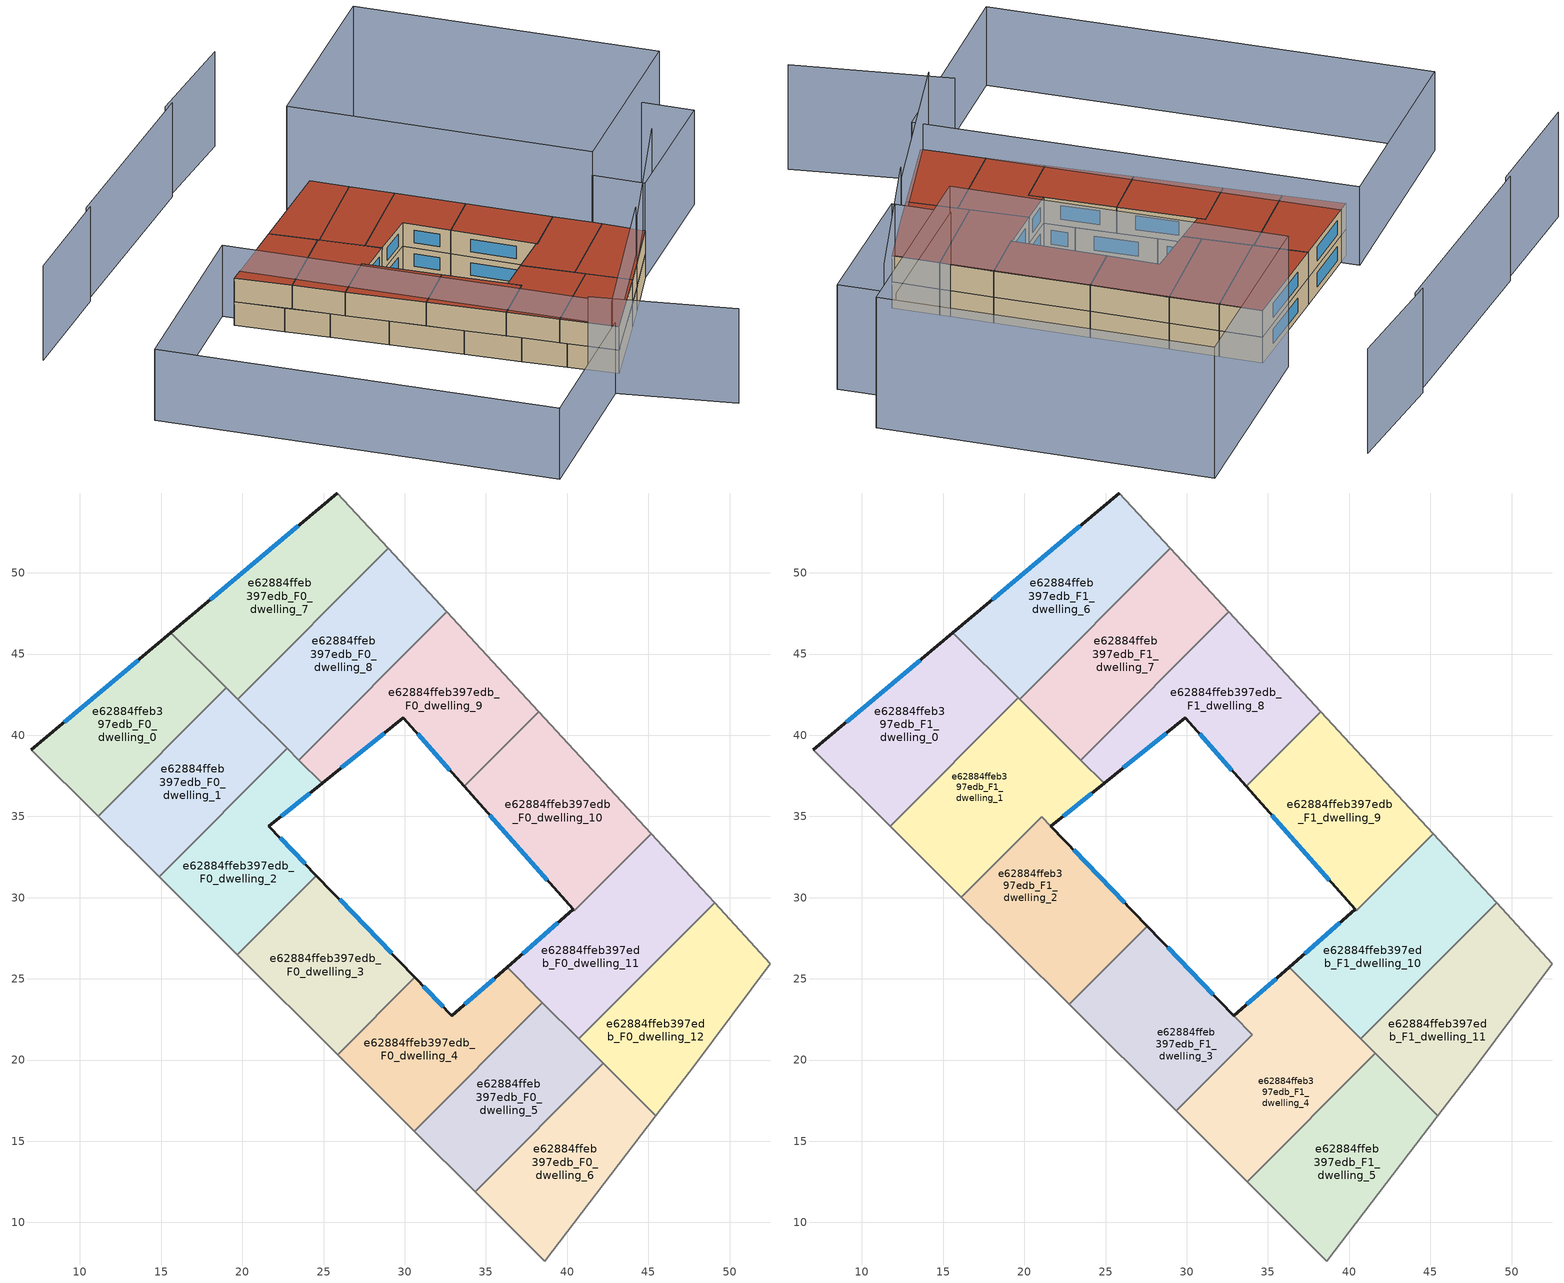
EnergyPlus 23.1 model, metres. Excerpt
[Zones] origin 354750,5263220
e62884ffeb397edb_F0_dwelling_0
 floor ground (EU_floor_Construction): 19,42.94 11.12,35.02 7.01,39.12 15.6,46.32 z0
 wall outside (EU_wall_Construction): 15.6,46.32 7.01,39.12 z0:3
 wall to e62884ffeb397edb_F0_dwelling_1 (EU_wall_Construction): 11.12,35.02 19,42.94 z0:3
 wall adiabatic (EU_wall_Construction): 7.01,39.12 11.12,35.02 z0:3
 wall to e62884ffeb397edb_F0_dwelling_7 (EU_wall_Construction): 19,42.94 15.6,46.32 z0:3
 window (EU_Window_Construction): 13.59,44.63 9.03,40.81 z0.7:2.3
e62884ffeb397edb_F0_dwelling_1
 floor ground (EU_floor_Construction): 22.76,39.2 14.88,31.28 11.12,35.02 19,42.94 z0
 wall to e62884ffeb397edb_F0_dwelling_2 (EU_wall_Construction): 14.88,31.28 22.76,39.2 z0:3
 wall adiabatic (EU_wall_Construction): 11.12,35.02 14.88,31.28 z0:3
 wall to e62884ffeb397edb_F0_dwelling_8 (EU_wall_Construction): 22.76,39.2 19.72,42.22 z0:3
 wall to e62884ffeb397edb_F0_dwelling_7 (EU_wall_Construction): 19.72,42.22 19,42.94 z0:3
e62884ffeb397edb_F0_dwelling_10
 floor ground (EU_floor_Construction): 38.25,41.46 45.17,33.95 40.45,29.2 40.36,29.29 33.65,36.85 z0
 wall outside (EU_wall_Construction): 33.65,36.85 40.36,29.29 z0:3
 wall to e62884ffeb397edb_F0_dwelling_9 (EU_wall_Construction): 38.25,41.46 33.65,36.85 z0:3
 wall adiabatic (EU_wall_Construction): 45.17,33.95 38.25,41.46 z0:3
 wall to e62884ffeb397edb_F0_dwelling_11 (EU_wall_Construction): 40.36,29.29 40.45,29.2 45.17,33.95 z0:3
 window (EU_Window_Construction): 35.23,35.07 38.79,31.07 z0.7:2.3
e62884ffeb397edb_F0_dwelling_11
 floor ground (EU_floor_Construction): 48.29,30.56 49.08,29.7 40.72,21.31 36.3,25.71 40.36,29.29 40.44,29.2 45.17,33.95 z0
 wall outside (EU_wall_Construction): 40.36,29.29 36.3,25.71 z0:3
 wall adiabatic (EU_wall_Construction): 49.08,29.7 48.29,30.56 45.17,33.95 z0:3
 wall to e62884ffeb397edb_F0_dwelling_12 (EU_wall_Construction): 40.72,21.31 49.08,29.7 z0:3
 wall to e62884ffeb397edb_F0_dwelling_5 (EU_wall_Construction): 38.48,23.54 40.72,21.31 z0:3
 wall to e62884ffeb397edb_F0_dwelling_4 (EU_wall_Construction): 36.3,25.71 38.48,23.54 z0:3
 window (EU_Window_Construction): 39.41,28.45 37.25,26.55 z0.7:2.3
e62884ffeb397edb_F0_dwelling_12
 floor ground (EU_floor_Construction): 49.08,29.7 52.49,25.94 47.83,19.67 45.47,16.58 40.72,21.31 z0
 wall adiabatic (EU_wall_Construction): 45.47,16.58 47.83,19.67 52.49,25.94 49.08,29.7 z0:3
 wall to e62884ffeb397edb_F0_dwelling_6 (EU_wall_Construction): 42.23,19.8 45.47,16.58 z0:3
 wall to e62884ffeb397edb_F0_dwelling_5 (EU_wall_Construction): 40.72,21.31 42.23,19.8 z0:3
e62884ffeb397edb_F0_dwelling_2
 floor ground (EU_floor_Construction): 24.92,37.04 21.64,34.39 24.57,31.36 19.7,26.48 14.88,31.28 22.76,39.2 z0
 wall outside (EU_wall_Construction): 24.57,31.36 21.64,34.39 24.92,37.04 z0:3
 wall to e62884ffeb397edb_F0_dwelling_3 (EU_wall_Construction): 19.7,26.48 24.57,31.36 z0:3
 wall adiabatic (EU_wall_Construction): 14.88,31.28 19.7,26.48 z0:3
 wall to e62884ffeb397edb_F0_dwelling_9 (EU_wall_Construction): 24.92,37.04 23.48,38.47 z0:3
 wall to e62884ffeb397edb_F0_dwelling_8 (EU_wall_Construction): 23.48,38.47 22.76,39.2 z0:3
 window (EU_Window_Construction): 22.41,35.02 24.15,36.42 / 23.88,32.07 22.33,33.68 z0.7:2.3
e62884ffeb397edb_F0_dwelling_3
 floor ground (EU_floor_Construction): 24.57,31.36 30.6,25.11 25.86,20.34 19.7,26.48 z0
 wall outside (EU_wall_Construction): 30.6,25.11 24.57,31.36 z0:3
 wall to e62884ffeb397edb_F0_dwelling_4 (EU_wall_Construction): 25.86,20.34 30.6,25.11 z0:3
 wall adiabatic (EU_wall_Construction): 19.7,26.48 25.86,20.34 z0:3
 window (EU_Window_Construction): 29.19,26.57 25.98,29.89 z0.7:2.3
e62884ffeb397edb_F0_dwelling_4
 floor ground (EU_floor_Construction): 38.48,23.54 30.6,15.62 25.86,20.34 30.6,25.11 32.9,22.73 36.3,25.71 z0
 wall outside (EU_wall_Construction): 36.3,25.71 32.9,22.73 30.6,25.11 z0:3
 wall to e62884ffeb397edb_F0_dwelling_5 (EU_wall_Construction): 30.6,15.62 38.48,23.54 z0:3
 wall adiabatic (EU_wall_Construction): 25.86,20.34 30.6,15.62 z0:3
 window (EU_Window_Construction): 35.5,25.01 33.7,23.43 / 32.36,23.28 31.14,24.55 z0.7:2.3
e62884ffeb397edb_F0_dwelling_5
 floor ground (EU_floor_Construction): 42.23,19.8 34.35,11.89 30.6,15.62 38.48,23.54 z0
 wall to e62884ffeb397edb_F0_dwelling_6 (EU_wall_Construction): 34.35,11.89 42.23,19.8 z0:3
 wall adiabatic (EU_wall_Construction): 30.6,15.62 34.35,11.89 z0:3
e62884ffeb397edb_F0_dwelling_6
 floor ground (EU_floor_Construction): 45.47,16.58 38.63,7.63 34.35,11.89 42.23,19.8 z0
 wall adiabatic (EU_wall_Construction): 34.35,11.89 38.63,7.63 45.47,16.58 z0:3
e62884ffeb397edb_F0_dwelling_7
 floor ground (EU_floor_Construction): 25.85,54.92 28.98,51.51 19.72,42.22 15.6,46.32 z0
 wall outside (EU_wall_Construction): 25.85,54.92 15.6,46.32 z0:3
 wall to e62884ffeb397edb_F0_dwelling_8 (EU_wall_Construction): 19.72,42.22 28.98,51.51 z0:3
 wall adiabatic (EU_wall_Construction): 28.98,51.51 25.85,54.92 z0:3
 window (EU_Window_Construction): 23.44,52.9 18.01,48.34 z0.7:2.3
e62884ffeb397edb_F0_dwelling_8
 floor ground (EU_floor_Construction): 28.98,51.51 32.58,47.61 23.48,38.47 19.72,42.22 z0
 wall to e62884ffeb397edb_F0_dwelling_9 (EU_wall_Construction): 23.48,38.47 32.58,47.61 z0:3
 wall adiabatic (EU_wall_Construction): 32.58,47.61 28.98,51.51 z0:3
e62884ffeb397edb_F0_dwelling_9
 floor ground (EU_floor_Construction): 32.58,47.61 38.25,41.46 33.65,36.85 29.9,41.07 24.92,37.04 23.48,38.47 z0
 wall outside (EU_wall_Construction): 24.92,37.04 29.9,41.07 33.65,36.85 z0:3
 wall adiabatic (EU_wall_Construction): 38.25,41.46 32.58,47.61 z0:3
 window (EU_Window_Construction): 30.78,40.08 32.77,37.84 / 26.09,37.99 28.73,40.13 z0.7:2.3
e62884ffeb397edb_F1_dwelling_0
 floor to e62884ffeb397edb_F0_dwelling_0 (EU_floor_Construction): 19,42.94 11.12,35.02 7.01,39.12 15.6,46.32 z3
 floor to e62884ffeb397edb_F0_dwelling_1 (EU_floor_Construction): 19.63,42.31 11.75,34.4 11.12,35.02 19,42.94 z3
 wall outside (EU_wall_Construction): 15.6,46.32 7.01,39.12 z3:6
 wall to e62884ffeb397edb_F1_dwelling_1 (EU_wall_Construction): 11.75,34.4 19.63,42.31 z3:6
 wall adiabatic (EU_wall_Construction): 7.01,39.12 11.75,34.4 z3:6
 wall to e62884ffeb397edb_F1_dwelling_6 (EU_wall_Construction): 19.63,42.31 15.6,46.32 z3:6
 window (EU_Window_Construction): 13.59,44.63 9.03,40.81 z3.7:5.3
 roof outside (EU_roof_Construction): 11.75,34.4 19.63,42.31 15.6,46.32 7.01,39.12 z6
e62884ffeb397edb_F1_dwelling_1
 floor to e62884ffeb397edb_F0_dwelling_1 (EU_floor_Construction): 22.76,39.2 14.88,31.28 11.75,34.4 19.63,42.31 z3
 floor to e62884ffeb397edb_F0_dwelling_2 (EU_floor_Construction): 24.92,37.04 21.64,34.39 21.06,34.99 16.13,30.04 14.88,31.28 22.76,39.2 z3
 wall outside (EU_wall_Construction): 21.64,34.39 24.92,37.04 z3:6
 wall adiabatic (EU_wall_Construction): 11.75,34.4 16.13,30.04 z3:6
 wall to e62884ffeb397edb_F1_dwelling_2 (EU_wall_Construction): 16.13,30.04 21.06,34.99 21.64,34.39 z3:6
 wall to e62884ffeb397edb_F1_dwelling_7 (EU_wall_Construction): 23.48,38.47 19.72,42.22 z3:6
 wall to e62884ffeb397edb_F1_dwelling_8 (EU_wall_Construction): 24.92,37.04 23.49,38.47 z3:6
 wall to e62884ffeb397edb_F1_dwelling_6 (EU_wall_Construction): 19.72,42.22 19.63,42.31 z3:6
 window (EU_Window_Construction): 22.41,35.02 24.15,36.42 z3.7:5.3
 roof outside (EU_roof_Construction): 21.64,34.39 24.92,37.04 19.63,42.31 11.75,34.4 16.13,30.04 21.06,34.99 z6
e62884ffeb397edb_F1_dwelling_10
 floor to e62884ffeb397edb_F0_dwelling_11 (EU_floor_Construction): 48.29,30.56 49.08,29.7 40.72,21.31 36.3,25.71 40.36,29.29 40.44,29.2 45.17,33.95 z3
 wall outside (EU_wall_Construction): 40.36,29.29 36.3,25.71 z3:6
 wall adiabatic (EU_wall_Construction): 49.08,29.7 48.29,30.56 45.17,33.95 z3:6
 wall to e62884ffeb397edb_F1_dwelling_11 (EU_wall_Construction): 40.72,21.31 49.08,29.7 z3:6
 wall to e62884ffeb397edb_F1_dwelling_9 (EU_wall_Construction): 45.17,33.95 40.45,29.2 / 40.44,29.2 40.36,29.29 z3:6
 wall to e62884ffeb397edb_F1_dwelling_4 (EU_wall_Construction): 36.3,25.71 40.72,21.31 z3:6
 window (EU_Window_Construction): 39.41,28.45 37.25,26.55 z3.7:5.3
 roof outside (EU_roof_Construction): 40.72,21.31 49.08,29.7 48.29,30.56 45.17,33.95 40.44,29.2 40.36,29.29 36.3,25.71 z6
e62884ffeb397edb_F1_dwelling_11
 floor to e62884ffeb397edb_F0_dwelling_12 (EU_floor_Construction): 49.08,29.7 52.49,25.94 47.83,19.67 45.47,16.58 40.72,21.31 z3
 wall adiabatic (EU_wall_Construction): 45.47,16.58 47.83,19.67 52.49,25.94 49.08,29.7 z3:6
 wall to e62884ffeb397edb_F1_dwelling_5 (EU_wall_Construction): 41.61,20.42 45.47,16.58 z3:6
 wall to e62884ffeb397edb_F1_dwelling_4 (EU_wall_Construction): 40.72,21.31 41.61,20.42 z3:6
 roof outside (EU_roof_Construction): 47.83,19.67 52.49,25.94 49.08,29.7 40.72,21.31 45.47,16.58 z6
e62884ffeb397edb_F1_dwelling_2
 floor to e62884ffeb397edb_F0_dwelling_2 (EU_floor_Construction): 21.06,34.99 24.56,31.36 19.7,26.48 16.13,30.04 z3
 floor to e62884ffeb397edb_F0_dwelling_3 (EU_floor_Construction): 24.56,31.36 27.57,28.25 22.76,23.43 19.7,26.48 z3
 wall outside (EU_wall_Construction): 27.57,28.25 21.64,34.39 z3:6
 wall to e62884ffeb397edb_F1_dwelling_3 (EU_wall_Construction): 22.76,23.43 27.57,28.25 z3:6
 wall adiabatic (EU_wall_Construction): 16.13,30.04 22.76,23.43 z3:6
 window (EU_Window_Construction): 26.17,29.69 23.03,32.95 z3.7:5.3
 roof outside (EU_roof_Construction): 22.76,23.43 27.57,28.25 21.06,34.99 16.13,30.04 z6
e62884ffeb397edb_F1_dwelling_3
 floor to e62884ffeb397edb_F0_dwelling_3 (EU_floor_Construction): 27.57,28.25 30.6,25.1 25.86,20.34 22.76,23.43 z3
 floor to e62884ffeb397edb_F0_dwelling_4 (EU_floor_Construction): 30.6,25.1 34.02,21.57 29.35,16.87 25.86,20.34 z3
 wall outside (EU_wall_Construction): 32.9,22.73 27.57,28.25 z3:6
 wall adiabatic (EU_wall_Construction): 22.76,23.43 29.35,16.87 z3:6
 wall to e62884ffeb397edb_F1_dwelling_4 (EU_wall_Construction): 34.02,21.57 32.9,22.73 / 29.35,16.87 34.02,21.56 z3:6
 window (EU_Window_Construction): 31.64,24.03 28.82,26.96 z3.7:5.3
 roof outside (EU_roof_Construction): 29.35,16.87 34.02,21.56 27.57,28.25 22.76,23.43 z6
e62884ffeb397edb_F1_dwelling_4
 floor to e62884ffeb397edb_F0_dwelling_4 (EU_floor_Construction): 38.48,23.54 30.6,15.63 29.35,16.87 34.02,21.57 32.9,22.73 36.3,25.71 z3
 floor to e62884ffeb397edb_F0_dwelling_5 (EU_floor_Construction): 41.61,20.42 33.73,12.51 30.6,15.63 38.48,23.54 z3
 wall outside (EU_wall_Construction): 36.3,25.71 32.9,22.73 z3:6
 wall adiabatic (EU_wall_Construction): 29.35,16.87 33.73,12.51 z3:6
 wall to e62884ffeb397edb_F1_dwelling_5 (EU_wall_Construction): 33.73,12.51 41.61,20.42 z3:6
 window (EU_Window_Construction): 35.5,25.01 33.7,23.43 z3.7:5.3
 roof outside (EU_roof_Construction): 33.73,12.51 41.61,20.42 36.3,25.71 32.9,22.73 34.02,21.57 29.35,16.87 z6
e62884ffeb397edb_F1_dwelling_5
 floor to e62884ffeb397edb_F0_dwelling_5 (EU_floor_Construction): 42.23,19.8 34.35,11.89 33.73,12.51 41.61,20.42 z3
 floor to e62884ffeb397edb_F0_dwelling_6 (EU_floor_Construction): 45.47,16.58 38.63,7.63 34.35,11.89 42.23,19.8 z3
 wall adiabatic (EU_wall_Construction): 33.73,12.51 38.63,7.63 45.47,16.58 z3:6
 roof outside (EU_roof_Construction): 38.63,7.63 45.47,16.58 41.61,20.42 33.73,12.51 z6
e62884ffeb397edb_F1_dwelling_6
 floor to e62884ffeb397edb_F0_dwelling_7 (EU_floor_Construction): 25.85,54.92 28.98,51.51 19.72,42.22 15.6,46.32 z3
 wall outside (EU_wall_Construction): 25.85,54.92 15.6,46.32 z3:6
 wall to e62884ffeb397edb_F1_dwelling_7 (EU_wall_Construction): 19.72,42.22 28.98,51.51 z3:6
 wall adiabatic (EU_wall_Construction): 28.98,51.51 25.85,54.92 z3:6
 window (EU_Window_Construction): 23.44,52.9 18.01,48.34 z3.7:5.3
 roof outside (EU_roof_Construction): 19.72,42.22 28.98,51.51 25.85,54.92 15.6,46.32 z6
e62884ffeb397edb_F1_dwelling_7
 floor to e62884ffeb397edb_F0_dwelling_8 (EU_floor_Construction): 28.98,51.51 32.58,47.61 23.48,38.47 19.72,42.22 z3
 wall to e62884ffeb397edb_F1_dwelling_8 (EU_wall_Construction): 23.48,38.47 32.58,47.61 z3:6
 wall adiabatic (EU_wall_Construction): 32.58,47.61 28.98,51.51 z3:6
 roof outside (EU_roof_Construction): 23.48,38.47 32.58,47.61 28.98,51.51 19.72,42.22 z6
e62884ffeb397edb_F1_dwelling_8
 floor to e62884ffeb397edb_F0_dwelling_9 (EU_floor_Construction): 32.58,47.61 38.25,41.46 33.65,36.85 29.9,41.07 24.92,37.04 23.48,38.47 z3
 wall outside (EU_wall_Construction): 24.92,37.04 29.9,41.07 33.65,36.85 z3:6
 wall adiabatic (EU_wall_Construction): 38.25,41.46 32.58,47.61 z3:6
 wall to e62884ffeb397edb_F1_dwelling_9 (EU_wall_Construction): 33.65,36.85 38.25,41.46 z3:6
 window (EU_Window_Construction): 30.78,40.08 32.77,37.84 / 26.09,37.99 28.73,40.13 z3.7:5.3
 roof outside (EU_roof_Construction): 33.65,36.85 38.25,41.46 32.58,47.61 23.48,38.47 24.92,37.04 29.9,41.07 z6
e62884ffeb397edb_F1_dwelling_9
 floor to e62884ffeb397edb_F0_dwelling_10 (EU_floor_Construction): 38.25,41.46 45.17,33.95 40.45,29.2 40.36,29.29 33.65,36.85 z3
 wall outside (EU_wall_Construction): 33.65,36.85 40.36,29.29 z3:6
 wall adiabatic (EU_wall_Construction): 45.17,33.95 38.25,41.46 z3:6
 window (EU_Window_Construction): 35.23,35.07 38.79,31.07 z3.7:5.3
 roof outside (EU_roof_Construction): 40.45,29.2 45.17,33.95 38.25,41.46 33.65,36.85 40.36,29.29 z6
shading: 47.82,19.65 59.58,36.76 / 33.56,5.84 46.77,-5.05 / 35.21,3.48 48.78,21.56 / -4.16,52.11 -15.71,42.62 / 16.15,68.98 -4.67,52.14 / 26.28,76.97 14.98,68.44 / 48.28,30.55 61.71,42.85 / 61.71,42.85 65.93,38.24 / 65.93,38.24 52.49,25.94 / 52.49,25.94 48.28,30.55 z0:12; 20.39,-10.63 -11.98,24.08 / -11.98,24.08 6.88,41.67 / 6.88,41.67 39.25,6.96 / 39.25,6.96 20.39,-10.63 z0:9; 42.35,73.82 66.7,47.41 / 66.7,47.41 48.35,30.5 / 48.35,30.5 24,56.92 / 24,56.92 42.35,73.82 z0:15
[Building]
EU S2 Campaign: North Axis=0; Terrain=City; Solar Distribution=FullExterior
[Site:Location]
Budapest.Ferenc.Liszt.Intl.AP: Latitude=47.437; Longitude=19.256; Time Zone=1; Elevation=185
[SizingPeriod:WeatherFileDays]
AnnualSizingPeriod: Begin Month=1; Begin Day of Month=1; End Month=12; End Day of Month=31; Day of Week for Start Day=Monday; Use Weather File Daylight Saving Period=No; Use Weather File Rain and Snow Indicators=No
[MATERIAL]
EU_InternalMass_Material: Roughness=MediumRough; Thickness=0.1; Conductivity=1; Density=1800; Specific Heat=900; Thermal Absorptance=0.9; Solar Absorptance=0.7; Visible Absorptance=0.7
[MATERIAL:NOMASS] Roughness=MediumRough; Thermal Absorptance=0.9; Solar Absorptance=0.7; Visible Absorptance=0.7
Name | Thermal Resistance
EU_wall_NoMass | 0.832559
EU_roof_NoMass | 1.39638
EU_floor_NoMass | 0.872794
[WINDOWMATERIAL:SIMPLEGLAZINGSYSTEM]
EU_Window_SimpleGlazing: UFactor=2.79869; Solar Heat Gain Coefficient=0.75; Visible Transmittance=0.75
[CONSTRUCTION]
EU_wall_Construction: EU_wall_NoMass
EU_roof_Construction: EU_roof_NoMass
EU_floor_Construction: EU_floor_NoMass
EU_Window_Construction: EU_Window_SimpleGlazing
EU_InternalMass_Construction: EU_InternalMass_Material
[ZONE] Type=1; Multiplier=1; Ceiling Height=autocalculate; Floor Area=autocalculate; Part of Total Floor Area=Yes
Name | Volume
e62884ffeb397edb_F0_dwelling_0 | 177.559
e62884ffeb397edb_F1_dwelling_0 | 207.147
e62884ffeb397edb_F0_dwelling_1 | 177.529
e62884ffeb397edb_F1_dwelling_1 | 220.425
e62884ffeb397edb_F0_dwelling_10; e62884ffeb397edb_F1_dwelling_9 | 202.261
e62884ffeb397edb_F1_dwelling_10; e62884ffeb397edb_F0_dwelling_11 | 212.018
e62884ffeb397edb_F1_dwelling_11; e62884ffeb397edb_F0_dwelling_12 | 207.127
e62884ffeb397edb_F0_dwelling_2 | 177.556
e62884ffeb397edb_F1_dwelling_2 | 193.852
e62884ffeb397edb_F0_dwelling_3 | 177.56
e62884ffeb397edb_F1_dwelling_3 | 187.259
e62884ffeb397edb_F0_dwelling_4 | 177.561
e62884ffeb397edb_F1_dwelling_4 | 227.027
e62884ffeb397edb_F0_dwelling_5 | 177.539
e62884ffeb397edb_F1_dwelling_5 | 207.141
e62884ffeb397edb_F0_dwelling_6 | 177.566
e62884ffeb397edb_F1_dwelling_6; e62884ffeb397edb_F0_dwelling_7 | 207.119
e62884ffeb397edb_F1_dwelling_7; e62884ffeb397edb_F0_dwelling_8 | 207.156
e62884ffeb397edb_F1_dwelling_8; e62884ffeb397edb_F0_dwelling_9 | 207.145
[INTERNALMASS] Construction=EU_InternalMass_Construction
Name | Zone or ZoneList | Surface Area
e62884ffeb397edb_F0_dwelling_0_EU_InternalMass | e62884ffeb397edb_F0_dwelling_0 | 59.1863
e62884ffeb397edb_F0_dwelling_1_EU_InternalMass | e62884ffeb397edb_F0_dwelling_1 | 59.1762
e62884ffeb397edb_F0_dwelling_2_EU_InternalMass | e62884ffeb397edb_F0_dwelling_2 | 59.1852
e62884ffeb397edb_F0_dwelling_3_EU_InternalMass | e62884ffeb397edb_F0_dwelling_3 | 59.1865
e62884ffeb397edb_F0_dwelling_4_EU_InternalMass | e62884ffeb397edb_F0_dwelling_4 | 59.187
e62884ffeb397edb_F0_dwelling_5_EU_InternalMass | e62884ffeb397edb_F0_dwelling_5 | 59.18
e62884ffeb397edb_F0_dwelling_6_EU_InternalMass | e62884ffeb397edb_F0_dwelling_6 | 59.1887
e62884ffeb397edb_F0_dwelling_7_EU_InternalMass | e62884ffeb397edb_F0_dwelling_7 | 69.0397
e62884ffeb397edb_F0_dwelling_8_EU_InternalMass | e62884ffeb397edb_F0_dwelling_8 | 69.0521
e62884ffeb397edb_F0_dwelling_9_EU_InternalMass | e62884ffeb397edb_F0_dwelling_9 | 69.0486
e62884ffeb397edb_F0_dwelling_10_EU_InternalMass | e62884ffeb397edb_F0_dwelling_10 | 67.4183
e62884ffeb397edb_F0_dwelling_11_EU_InternalMass | e62884ffeb397edb_F0_dwelling_11 | 70.6716
e62884ffeb397edb_F0_dwelling_12_EU_InternalMass | e62884ffeb397edb_F0_dwelling_12 | 69.0422
e62884ffeb397edb_F1_dwelling_0_EU_InternalMass | e62884ffeb397edb_F1_dwelling_0 | 69.0489
e62884ffeb397edb_F1_dwelling_1_EU_InternalMass | e62884ffeb397edb_F1_dwelling_1 | 73.4765
e62884ffeb397edb_F1_dwelling_2_EU_InternalMass | e62884ffeb397edb_F1_dwelling_2 | 64.6149
e62884ffeb397edb_F1_dwelling_3_EU_InternalMass | e62884ffeb397edb_F1_dwelling_3 | 62.4236
e62884ffeb397edb_F1_dwelling_4_EU_InternalMass | e62884ffeb397edb_F1_dwelling_4 | 75.6761
e62884ffeb397edb_F1_dwelling_5_EU_InternalMass | e62884ffeb397edb_F1_dwelling_5 | 69.0473
e62884ffeb397edb_F1_dwelling_6_EU_InternalMass | e62884ffeb397edb_F1_dwelling_6 | 69.0397
e62884ffeb397edb_F1_dwelling_7_EU_InternalMass | e62884ffeb397edb_F1_dwelling_7 | 69.0521
e62884ffeb397edb_F1_dwelling_8_EU_InternalMass | e62884ffeb397edb_F1_dwelling_8 | 69.0486
e62884ffeb397edb_F1_dwelling_9_EU_InternalMass | e62884ffeb397edb_F1_dwelling_9 | 67.4183
e62884ffeb397edb_F1_dwelling_10_EU_InternalMass | e62884ffeb397edb_F1_dwelling_10 | 70.6716
e62884ffeb397edb_F1_dwelling_11_EU_InternalMass | e62884ffeb397edb_F1_dwelling_11 | 69.0422
[OTHEREQUIPMENT] Fuel Type=Electricity; Design Level Calculation Method=Watts/Area; Power per Zone Floor Area=1; Fraction Latent=0; Fraction Radiant=0; Fraction Lost=0; Carbon Dioxide Generation Rate=0; EndUse Subcategory=EU_Step8_InternalGains
Name | Zone or ZoneList or Space or SpaceList | Schedule
EU_Step8_InternalGain_e62884ffeb397edb_F0_dwelling_0_f000 | e62884ffeb397edb_F0_dwelling_0 | EU_Step8_GainSchedule_e62884ffeb397edb_F0_dwelling_0_f000
EU_Step8_InternalGain_e62884ffeb397edb_F0_dwelling_1_f000 | e62884ffeb397edb_F0_dwelling_1 | EU_Step8_GainSchedule_e62884ffeb397edb_F0_dwelling_1_f000
EU_Step8_InternalGain_e62884ffeb397edb_F0_dwelling_2_f000 | e62884ffeb397edb_F0_dwelling_2 | EU_Step8_GainSchedule_e62884ffeb397edb_F0_dwelling_2_f000
EU_Step8_InternalGain_e62884ffeb397edb_F0_dwelling_3_f000 | e62884ffeb397edb_F0_dwelling_3 | EU_Step8_GainSchedule_e62884ffeb397edb_F0_dwelling_3_f000
EU_Step8_InternalGain_e62884ffeb397edb_F0_dwelling_4_f000 | e62884ffeb397edb_F0_dwelling_4 | EU_Step8_GainSchedule_e62884ffeb397edb_F0_dwelling_4_f000
EU_Step8_InternalGain_e62884ffeb397edb_F0_dwelling_5_f000 | e62884ffeb397edb_F0_dwelling_5 | EU_Step8_GainSchedule_e62884ffeb397edb_F0_dwelling_5_f000
EU_Step8_InternalGain_e62884ffeb397edb_F0_dwelling_6_f000 | e62884ffeb397edb_F0_dwelling_6 | EU_Step8_GainSchedule_e62884ffeb397edb_F0_dwelling_6_f000
EU_Step8_InternalGain_e62884ffeb397edb_F0_dwelling_7_f000 | e62884ffeb397edb_F0_dwelling_7 | EU_Step8_GainSchedule_e62884ffeb397edb_F0_dwelling_7_f000
EU_Step8_InternalGain_e62884ffeb397edb_F0_dwelling_8_f000 | e62884ffeb397edb_F0_dwelling_8 | EU_Step8_GainSchedule_e62884ffeb397edb_F0_dwelling_8_f000
EU_Step8_InternalGain_e62884ffeb397edb_F0_dwelling_9_f000 | e62884ffeb397edb_F0_dwelling_9 | EU_Step8_GainSchedule_e62884ffeb397edb_F0_dwelling_9_f000
EU_Step8_InternalGain_e62884ffeb397edb_F0_dwelling_10_f000 | e62884ffeb397edb_F0_dwelling_10 | EU_Step8_GainSchedule_e62884ffeb397edb_F0_dwelling_10_f000
EU_Step8_InternalGain_e62884ffeb397edb_F0_dwelling_11_f000 | e62884ffeb397edb_F0_dwelling_11 | EU_Step8_GainSchedule_e62884ffeb397edb_F0_dwelling_11_f000
EU_Step8_InternalGain_e62884ffeb397edb_F0_dwelling_12_f000 | e62884ffeb397edb_F0_dwelling_12 | EU_Step8_GainSchedule_e62884ffeb397edb_F0_dwelling_12_f000
EU_Step8_InternalGain_e62884ffeb397edb_F1_dwelling_0_f000 | e62884ffeb397edb_F1_dwelling_0 | EU_Step8_GainSchedule_e62884ffeb397edb_F1_dwelling_0_f000
EU_Step8_InternalGain_e62884ffeb397edb_F1_dwelling_1_f000 | e62884ffeb397edb_F1_dwelling_1 | EU_Step8_GainSchedule_e62884ffeb397edb_F1_dwelling_1_f000
EU_Step8_InternalGain_e62884ffeb397edb_F1_dwelling_2_f000 | e62884ffeb397edb_F1_dwelling_2 | EU_Step8_GainSchedule_e62884ffeb397edb_F1_dwelling_2_f000
EU_Step8_InternalGain_e62884ffeb397edb_F1_dwelling_3_f000 | e62884ffeb397edb_F1_dwelling_3 | EU_Step8_GainSchedule_e62884ffeb397edb_F1_dwelling_3_f000
EU_Step8_InternalGain_e62884ffeb397edb_F1_dwelling_4_f000 | e62884ffeb397edb_F1_dwelling_4 | EU_Step8_GainSchedule_e62884ffeb397edb_F1_dwelling_4_f000
EU_Step8_InternalGain_e62884ffeb397edb_F1_dwelling_5_f000 | e62884ffeb397edb_F1_dwelling_5 | EU_Step8_GainSchedule_e62884ffeb397edb_F1_dwelling_5_f000
EU_Step8_InternalGain_e62884ffeb397edb_F1_dwelling_6_f000 | e62884ffeb397edb_F1_dwelling_6 | EU_Step8_GainSchedule_e62884ffeb397edb_F1_dwelling_6_f000
EU_Step8_InternalGain_e62884ffeb397edb_F1_dwelling_7_f000 | e62884ffeb397edb_F1_dwelling_7 | EU_Step8_GainSchedule_e62884ffeb397edb_F1_dwelling_7_f000
EU_Step8_InternalGain_e62884ffeb397edb_F1_dwelling_8_f000 | e62884ffeb397edb_F1_dwelling_8 | EU_Step8_GainSchedule_e62884ffeb397edb_F1_dwelling_8_f000
EU_Step8_InternalGain_e62884ffeb397edb_F1_dwelling_9_f000 | e62884ffeb397edb_F1_dwelling_9 | EU_Step8_GainSchedule_e62884ffeb397edb_F1_dwelling_9_f000
EU_Step8_InternalGain_e62884ffeb397edb_F1_dwelling_10_f000 | e62884ffeb397edb_F1_dwelling_10 | EU_Step8_GainSchedule_e62884ffeb397edb_F1_dwelling_10_f000
EU_Step8_InternalGain_e62884ffeb397edb_F1_dwelling_11_f000 | e62884ffeb397edb_F1_dwelling_11 | EU_Step8_GainSchedule_e62884ffeb397edb_F1_dwelling_11_f000
[ZONEVENTILATION:DESIGNFLOWRATE] Schedule=EU_AlwaysOn; Design Flow Rate Calculation Method=AirChanges/Hour; Air Changes per Hour=0.475469; Ventilation Type=Natural; Fan Pressure Rise=0; Fan Total Efficiency=1; Constant Term Coefficient=1; Temperature Term Coefficient=0; Velocity Term Coefficient=0; Velocity Squared Term Coefficient=0; Minimum Indoor Temperature=-100; Maximum Indoor Temperature=100; Delta Temperature=-100; Minimum Outdoor Temperature=-100; Maximum Outdoor Temperature=100; Maximum Wind Speed=40
Name | Zone or ZoneList or Space or SpaceList
EU_ConstantAir_e62884ffeb397edb_F0_dwelling_0 | e62884ffeb397edb_F0_dwelling_0
EU_ConstantAir_e62884ffeb397edb_F0_dwelling_1 | e62884ffeb397edb_F0_dwelling_1
EU_ConstantAir_e62884ffeb397edb_F0_dwelling_2 | e62884ffeb397edb_F0_dwelling_2
EU_ConstantAir_e62884ffeb397edb_F0_dwelling_3 | e62884ffeb397edb_F0_dwelling_3
EU_ConstantAir_e62884ffeb397edb_F0_dwelling_4 | e62884ffeb397edb_F0_dwelling_4
EU_ConstantAir_e62884ffeb397edb_F0_dwelling_5 | e62884ffeb397edb_F0_dwelling_5
EU_ConstantAir_e62884ffeb397edb_F0_dwelling_6 | e62884ffeb397edb_F0_dwelling_6
EU_ConstantAir_e62884ffeb397edb_F0_dwelling_7 | e62884ffeb397edb_F0_dwelling_7
EU_ConstantAir_e62884ffeb397edb_F0_dwelling_8 | e62884ffeb397edb_F0_dwelling_8
EU_ConstantAir_e62884ffeb397edb_F0_dwelling_9 | e62884ffeb397edb_F0_dwelling_9
EU_ConstantAir_e62884ffeb397edb_F0_dwelling_10 | e62884ffeb397edb_F0_dwelling_10
EU_ConstantAir_e62884ffeb397edb_F0_dwelling_11 | e62884ffeb397edb_F0_dwelling_11
EU_ConstantAir_e62884ffeb397edb_F0_dwelling_12 | e62884ffeb397edb_F0_dwelling_12
EU_ConstantAir_e62884ffeb397edb_F1_dwelling_0 | e62884ffeb397edb_F1_dwelling_0
EU_ConstantAir_e62884ffeb397edb_F1_dwelling_1 | e62884ffeb397edb_F1_dwelling_1
EU_ConstantAir_e62884ffeb397edb_F1_dwelling_2 | e62884ffeb397edb_F1_dwelling_2
EU_ConstantAir_e62884ffeb397edb_F1_dwelling_3 | e62884ffeb397edb_F1_dwelling_3
EU_ConstantAir_e62884ffeb397edb_F1_dwelling_4 | e62884ffeb397edb_F1_dwelling_4
EU_ConstantAir_e62884ffeb397edb_F1_dwelling_5 | e62884ffeb397edb_F1_dwelling_5
EU_ConstantAir_e62884ffeb397edb_F1_dwelling_6 | e62884ffeb397edb_F1_dwelling_6
EU_ConstantAir_e62884ffeb397edb_F1_dwelling_7 | e62884ffeb397edb_F1_dwelling_7
EU_ConstantAir_e62884ffeb397edb_F1_dwelling_8 | e62884ffeb397edb_F1_dwelling_8
EU_ConstantAir_e62884ffeb397edb_F1_dwelling_9 | e62884ffeb397edb_F1_dwelling_9
EU_ConstantAir_e62884ffeb397edb_F1_dwelling_10 | e62884ffeb397edb_F1_dwelling_10
EU_ConstantAir_e62884ffeb397edb_F1_dwelling_11 | e62884ffeb397edb_F1_dwelling_11
[HVACTEMPLATE:THERMOSTAT] Constant Heating Setpoint=20; Constant Cooling Setpoint=50
EU_HeatOnly_e62884ffeb397edb_F0_dwelling_0; EU_HeatOnly_e62884ffeb397edb_F0_dwelling_1; EU_HeatOnly_e62884ffeb397edb_F0_dwelling_2; EU_HeatOnly_e62884ffeb397edb_F0_dwelling_3; EU_HeatOnly_e62884ffeb397edb_F0_dwelling_4; EU_HeatOnly_e62884ffeb397edb_F0_dwelling_5; EU_HeatOnly_e62884ffeb397edb_F0_dwelling_6; EU_HeatOnly_e62884ffeb397edb_F0_dwelling_7; EU_HeatOnly_e62884ffeb397edb_F0_dwelling_8; EU_HeatOnly_e62884ffeb397edb_F0_dwelling_9; EU_HeatOnly_e62884ffeb397edb_F0_dwelling_10; EU_HeatOnly_e62884ffeb397edb_F0_dwelling_11; EU_HeatOnly_e62884ffeb397edb_F0_dwelling_12; EU_HeatOnly_e62884ffeb397edb_F1_dwelling_0; EU_HeatOnly_e62884ffeb397edb_F1_dwelling_1; EU_HeatOnly_e62884ffeb397edb_F1_dwelling_2; EU_HeatOnly_e62884ffeb397edb_F1_dwelling_3; EU_HeatOnly_e62884ffeb397edb_F1_dwelling_4; EU_HeatOnly_e62884ffeb397edb_F1_dwelling_5; EU_HeatOnly_e62884ffeb397edb_F1_dwelling_6; EU_HeatOnly_e62884ffeb397edb_F1_dwelling_7; EU_HeatOnly_e62884ffeb397edb_F1_dwelling_8; EU_HeatOnly_e62884ffeb397edb_F1_dwelling_9; EU_HeatOnly_e62884ffeb397edb_F1_dwelling_10; EU_HeatOnly_e62884ffeb397edb_F1_dwelling_11
[HVACTEMPLATE:ZONE:IDEALLOADSAIRSYSTEM] System Availability Schedule=EU_AlwaysOn; Maximum Heating Supply Air Temperature=50; Minimum Cooling Supply Air Temperature=13; Maximum Heating Supply Air Humidity Ratio=0.0156; Minimum Cooling Supply Air Humidity Ratio=0.0077; Heating Limit=NoLimit; Cooling Limit=NoLimit; Heating Availability Schedule=EU_AlwaysOn; Cooling Availability Schedule=EU_CoolingOff; Dehumidification Control Type=ConstantSensibleHeatRatio; Cooling Sensible Heat Ratio=0.7; Dehumidification Setpoint=60; Humidification Control Type=None; Humidification Setpoint=30; Outdoor Air Method=None; Outdoor Air Flow Rate per Person=0.00944; Outdoor Air Flow Rate per Zone Floor Area=0; Outdoor Air Flow Rate per Zone=0; Demand Controlled Ventilation Type=None; Outdoor Air Economizer Type=NoEconomizer; Heat Recovery Type=None; Sensible Heat Recovery Effectiveness=0.7; Latent Heat Recovery Effectiveness=0.65
Name | Template Thermostat
e62884ffeb397edb_F0_dwelling_0 | EU_HeatOnly_e62884ffeb397edb_F0_dwelling_0
e62884ffeb397edb_F0_dwelling_1 | EU_HeatOnly_e62884ffeb397edb_F0_dwelling_1
e62884ffeb397edb_F0_dwelling_2 | EU_HeatOnly_e62884ffeb397edb_F0_dwelling_2
e62884ffeb397edb_F0_dwelling_3 | EU_HeatOnly_e62884ffeb397edb_F0_dwelling_3
e62884ffeb397edb_F0_dwelling_4 | EU_HeatOnly_e62884ffeb397edb_F0_dwelling_4
e62884ffeb397edb_F0_dwelling_5 | EU_HeatOnly_e62884ffeb397edb_F0_dwelling_5
e62884ffeb397edb_F0_dwelling_6 | EU_HeatOnly_e62884ffeb397edb_F0_dwelling_6
e62884ffeb397edb_F0_dwelling_7 | EU_HeatOnly_e62884ffeb397edb_F0_dwelling_7
e62884ffeb397edb_F0_dwelling_8 | EU_HeatOnly_e62884ffeb397edb_F0_dwelling_8
e62884ffeb397edb_F0_dwelling_9 | EU_HeatOnly_e62884ffeb397edb_F0_dwelling_9
e62884ffeb397edb_F0_dwelling_10 | EU_HeatOnly_e62884ffeb397edb_F0_dwelling_10
e62884ffeb397edb_F0_dwelling_11 | EU_HeatOnly_e62884ffeb397edb_F0_dwelling_11
e62884ffeb397edb_F0_dwelling_12 | EU_HeatOnly_e62884ffeb397edb_F0_dwelling_12
e62884ffeb397edb_F1_dwelling_0 | EU_HeatOnly_e62884ffeb397edb_F1_dwelling_0
e62884ffeb397edb_F1_dwelling_1 | EU_HeatOnly_e62884ffeb397edb_F1_dwelling_1
e62884ffeb397edb_F1_dwelling_2 | EU_HeatOnly_e62884ffeb397edb_F1_dwelling_2
e62884ffeb397edb_F1_dwelling_3 | EU_HeatOnly_e62884ffeb397edb_F1_dwelling_3
e62884ffeb397edb_F1_dwelling_4 | EU_HeatOnly_e62884ffeb397edb_F1_dwelling_4
e62884ffeb397edb_F1_dwelling_5 | EU_HeatOnly_e62884ffeb397edb_F1_dwelling_5
e62884ffeb397edb_F1_dwelling_6 | EU_HeatOnly_e62884ffeb397edb_F1_dwelling_6
e62884ffeb397edb_F1_dwelling_7 | EU_HeatOnly_e62884ffeb397edb_F1_dwelling_7
e62884ffeb397edb_F1_dwelling_8 | EU_HeatOnly_e62884ffeb397edb_F1_dwelling_8
e62884ffeb397edb_F1_dwelling_9 | EU_HeatOnly_e62884ffeb397edb_F1_dwelling_9
e62884ffeb397edb_F1_dwelling_10 | EU_HeatOnly_e62884ffeb397edb_F1_dwelling_10
e62884ffeb397edb_F1_dwelling_11 | EU_HeatOnly_e62884ffeb397edb_F1_dwelling_11
[SIZING:ZONE] Zone Cooling Design Supply Air Temperature Input Method=SupplyAirTemperature; Zone Cooling Design Supply Air Temperature=13; Zone Heating Design Supply Air Temperature Input Method=SupplyAirTemperature; Zone Heating Design Supply Air Temperature=50; Zone Cooling Design Supply Air Humidity Ratio=0.008; Zone Heating Design Supply Air Humidity Ratio=0.008; Cooling Design Air Flow Method=DesignDay; Cooling Design Air Flow Rate=0; Cooling Minimum Air Flow per Zone Floor Area=0.000762; Cooling Minimum Air Flow=0; Cooling Minimum Air Flow Fraction=0.2; Heating Design Air Flow Method=DesignDay; Heating Design Air Flow Rate=0; Heating Maximum Air Flow per Zone Floor Area=0.002032; Heating Maximum Air Flow=0.141576; Heating Maximum Air Flow Fraction=0.3; Account for Dedicated Outdoor Air System=No; Dedicated Outdoor Air System Control Strategy=NeutralSupplyAir; Dedicated Outdoor Air Low Setpoint Temperature for Design=autosize; Dedicated Outdoor Air High Setpoint Temperature for Design=autosize; Zone Load Sizing Method=Sensible Load Only No Latent Load; Zone Latent Cooling Design Supply Air Humidity Ratio Input Method=HumidityRatioDifference; Zone Cooling Design Supply Air Humidity Ratio Difference=0.005; Zone Latent Heating Design Supply Air Humidity Ratio Input Method=HumidityRatioDifference; Zone Humidification Design Supply Air Humidity Ratio Difference=0.005
e62884ffeb397edb_F0_dwelling_0; e62884ffeb397edb_F0_dwelling_1; e62884ffeb397edb_F0_dwelling_2; e62884ffeb397edb_F0_dwelling_3; e62884ffeb397edb_F0_dwelling_4; e62884ffeb397edb_F0_dwelling_5; e62884ffeb397edb_F0_dwelling_6; e62884ffeb397edb_F0_dwelling_7; e62884ffeb397edb_F0_dwelling_8; e62884ffeb397edb_F0_dwelling_9; e62884ffeb397edb_F0_dwelling_10; e62884ffeb397edb_F0_dwelling_11; e62884ffeb397edb_F0_dwelling_12; e62884ffeb397edb_F1_dwelling_0; e62884ffeb397edb_F1_dwelling_1; e62884ffeb397edb_F1_dwelling_2; e62884ffeb397edb_F1_dwelling_3; e62884ffeb397edb_F1_dwelling_4; e62884ffeb397edb_F1_dwelling_5; e62884ffeb397edb_F1_dwelling_6; e62884ffeb397edb_F1_dwelling_7; e62884ffeb397edb_F1_dwelling_8; e62884ffeb397edb_F1_dwelling_9; e62884ffeb397edb_F1_dwelling_10; e62884ffeb397edb_F1_dwelling_11
[SCHEDULE:CONSTANT]
Name | Hourly Value
EU_AlwaysOn | 1
EU_CoolingOff | 0
[SCHEDULE:FILE] Column Number=1; Rows to Skip at Top=0; Number of Hours of Data=8760; Column Separator=Comma; Interpolate to Timestep=No; Minutes per Item=60; Adjust Schedule for Daylight Savings=Yes
Name | File
EU_Step8_GainSchedule_e62884ffeb397edb_F0_dwelling_0_f000 | ../../schedules/e62884ffeb397edb/e62884ffeb397edb_F0_dwelling_0_f000_gain.csv
EU_Step8_GainSchedule_e62884ffeb397edb_F0_dwelling_1_f000 | ../../schedules/e62884ffeb397edb/e62884ffeb397edb_F0_dwelling_1_f000_gain.csv
EU_Step8_GainSchedule_e62884ffeb397edb_F0_dwelling_2_f000 | ../../schedules/e62884ffeb397edb/e62884ffeb397edb_F0_dwelling_2_f000_gain.csv
EU_Step8_GainSchedule_e62884ffeb397edb_F0_dwelling_3_f000 | ../../schedules/e62884ffeb397edb/e62884ffeb397edb_F0_dwelling_3_f000_gain.csv
EU_Step8_GainSchedule_e62884ffeb397edb_F0_dwelling_4_f000 | ../../schedules/e62884ffeb397edb/e62884ffeb397edb_F0_dwelling_4_f000_gain.csv
EU_Step8_GainSchedule_e62884ffeb397edb_F0_dwelling_5_f000 | ../../schedules/e62884ffeb397edb/e62884ffeb397edb_F0_dwelling_5_f000_gain.csv
EU_Step8_GainSchedule_e62884ffeb397edb_F0_dwelling_6_f000 | ../../schedules/e62884ffeb397edb/e62884ffeb397edb_F0_dwelling_6_f000_gain.csv
EU_Step8_GainSchedule_e62884ffeb397edb_F0_dwelling_7_f000 | ../../schedules/e62884ffeb397edb/e62884ffeb397edb_F0_dwelling_7_f000_gain.csv
EU_Step8_GainSchedule_e62884ffeb397edb_F0_dwelling_8_f000 | ../../schedules/e62884ffeb397edb/e62884ffeb397edb_F0_dwelling_8_f000_gain.csv
EU_Step8_GainSchedule_e62884ffeb397edb_F0_dwelling_9_f000 | ../../schedules/e62884ffeb397edb/e62884ffeb397edb_F0_dwelling_9_f000_gain.csv
EU_Step8_GainSchedule_e62884ffeb397edb_F0_dwelling_10_f000 | ../../schedules/e62884ffeb397edb/e62884ffeb397edb_F0_dwelling_10_f000_gain.csv
EU_Step8_GainSchedule_e62884ffeb397edb_F0_dwelling_11_f000 | ../../schedules/e62884ffeb397edb/e62884ffeb397edb_F0_dwelling_11_f000_gain.csv
EU_Step8_GainSchedule_e62884ffeb397edb_F0_dwelling_12_f000 | ../../schedules/e62884ffeb397edb/e62884ffeb397edb_F0_dwelling_12_f000_gain.csv
EU_Step8_GainSchedule_e62884ffeb397edb_F1_dwelling_0_f000 | ../../schedules/e62884ffeb397edb/e62884ffeb397edb_F1_dwelling_0_f000_gain.csv
EU_Step8_GainSchedule_e62884ffeb397edb_F1_dwelling_1_f000 | ../../schedules/e62884ffeb397edb/e62884ffeb397edb_F1_dwelling_1_f000_gain.csv
EU_Step8_GainSchedule_e62884ffeb397edb_F1_dwelling_2_f000 | ../../schedules/e62884ffeb397edb/e62884ffeb397edb_F1_dwelling_2_f000_gain.csv
EU_Step8_GainSchedule_e62884ffeb397edb_F1_dwelling_3_f000 | ../../schedules/e62884ffeb397edb/e62884ffeb397edb_F1_dwelling_3_f000_gain.csv
EU_Step8_GainSchedule_e62884ffeb397edb_F1_dwelling_4_f000 | ../../schedules/e62884ffeb397edb/e62884ffeb397edb_F1_dwelling_4_f000_gain.csv
EU_Step8_GainSchedule_e62884ffeb397edb_F1_dwelling_5_f000 | ../../schedules/e62884ffeb397edb/e62884ffeb397edb_F1_dwelling_5_f000_gain.csv
EU_Step8_GainSchedule_e62884ffeb397edb_F1_dwelling_6_f000 | ../../schedules/e62884ffeb397edb/e62884ffeb397edb_F1_dwelling_6_f000_gain.csv
EU_Step8_GainSchedule_e62884ffeb397edb_F1_dwelling_7_f000 | ../../schedules/e62884ffeb397edb/e62884ffeb397edb_F1_dwelling_7_f000_gain.csv
EU_Step8_GainSchedule_e62884ffeb397edb_F1_dwelling_8_f000 | ../../schedules/e62884ffeb397edb/e62884ffeb397edb_F1_dwelling_8_f000_gain.csv
EU_Step8_GainSchedule_e62884ffeb397edb_F1_dwelling_9_f000 | ../../schedules/e62884ffeb397edb/e62884ffeb397edb_F1_dwelling_9_f000_gain.csv
EU_Step8_GainSchedule_e62884ffeb397edb_F1_dwelling_10_f000 | ../../schedules/e62884ffeb397edb/e62884ffeb397edb_F1_dwelling_10_f000_gain.csv
EU_Step8_GainSchedule_e62884ffeb397edb_F1_dwelling_11_f000 | ../../schedules/e62884ffeb397edb/e62884ffeb397edb_F1_dwelling_11_f000_gain.csv
